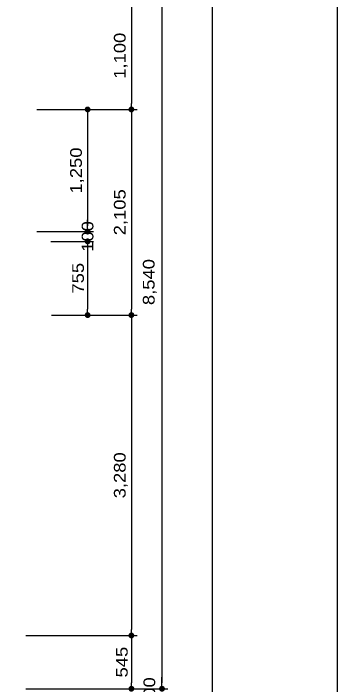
# Model space of a CAD drawing. Extents: x 700607 to 725777, y -92033 to -74213.
# Drawn here: x 722457 to 725777, y -85732 to -78852 of the extents above; entities that cross this region are included whole.
import ezdxf

# ---------------------------------------------------------------- set-up
doc = ezdxf.new("R2010")
doc.units = 0
doc.header["$MEASUREMENT"] = 0
doc.layers.get('0').update_dxf_attribs({"linetype": 'CONTINUOUS'})
doc.layers.get('DEFPOINTS').update_dxf_attribs({"linetype": 'CONTINUOUS'})
doc.layers.add('253dim', color=253, linetype='CONTINUOUS')
doc.styles.add('울릉도L', font='', dxfattribs={"width": 1.2})
doc.styles.get('울릉도L').set_extended_font_data('HY울릉도L')
doc.dimstyles.new('CH60', dxfattribs={"dimscale": 60, "dimtxt": 2, "dimasz": 1, "dimexe": 1, "dimexo": 2, "dimgap": 0.6, "dimtad": 1, "dimdec": 0, "dimzin": 0, "dimdsep": 46, "dimlunit": 6, "dimtxsty": '울릉도L', "dimblk": 'DOT', "dimcen": 5, "dimclrd": 5, "dimclre": 5, "dimclrt": 7, "dimadec": 0, "dimazin": 0, "dimtfac": 1, "dimtdec": 0, "dimtix": 1, "dimtofl": 0, "dimtmove": 2, "dimatfit": 3, "dimldrblk": 'DOT', "dimfxl": 1, "dimtolj": 1, "dimtzin": 0, "dimarcsym": 0})

# ---------------------------------------------------------------- blocks, each defined once
blk = doc.blocks.new('_DOT')
at = {"color": 0, "linetype": 'ByBlock'}
blk.add_line((-0.5, 0), (-1, 0), dxfattribs=at)
at = {"color": 0, "linetype": 'ByBlock', "const_width": 0.5}
blk.add_lwpolyline([(-0.25, 0, 1), (0.25, 0, 1)], format="xyb", close=True, dxfattribs=at)
blk = doc.blocks.new('*D74')
at = {"layer": '253dim', "color": 5, "lineweight": -2, "transparency": 16777216}
for p, q in [((722547.6, -77224.9), (724038.2, -77224.9)), ((723978.2, -77284.9), (723978.2, -85704.9)), ((722582.6, -85764.9), (724038.2, -85764.9))]:
    blk.add_line(p, q, dxfattribs=at)
at = {"layer": 'DEFPOINTS', "color": 0, "transparency": 16777216}
for p in [(722427.6, -77224.9), (722462.6, -85764.9), (723978.2, -85764.9)]:
    blk.add_point(p, dxfattribs=at)
at = {"layer": '253dim', "color": 5, "lineweight": -2, "transparency": 16777216, "xscale": 60, "yscale": 60, "zscale": 60}
for p, rotation in [((723978.2, -77224.9), 90), ((723978.2, -85764.9), 270)]:
    blk.add_blockref('_DOT', p, dxfattribs=dict(at, rotation=rotation))
at = {"layer": '253dim', "color": 7, "transparency": 16777216, "insert": (723853.7, -81601.6), "char_height": 120, "attachment_point": 5, "rotation": 90, "style": '울릉도L'}
blk.add_mtext('\\A1;8,540', dxfattribs=at)
blk = doc.blocks.new('*D75')
at = {"layer": '253dim', "color": 5, "lineweight": -2, "transparency": 16777216}
for p, q in [((722696.1, -79834.5), (723725, -79834.5)), ((723665, -79894.5), (723665, -81879.9)), ((722845.1, -81939.9), (723725, -81939.9))]:
    blk.add_line(p, q, dxfattribs=at)
at = {"layer": 'DEFPOINTS', "color": 0, "transparency": 16777216}
for p in [(722576.1, -79834.5), (722725.1, -81939.9), (723665, -81939.9)]:
    blk.add_point(p, dxfattribs=at)
at = {"layer": '253dim', "color": 5, "lineweight": -2, "transparency": 16777216, "xscale": 60, "yscale": 60, "zscale": 60}
for p, rotation in [((723665, -79834.5), 90), ((723665, -81939.9), 270)]:
    blk.add_blockref('_DOT', p, dxfattribs=dict(at, rotation=rotation))
at = {"layer": '253dim', "color": 7, "transparency": 16777216, "insert": (723557.1, -80887.2), "char_height": 120, "attachment_point": 5, "rotation": 90, "style": '울릉도L'}
blk.add_mtext('\\A1;2,105', dxfattribs=at)
blk = doc.blocks.new('*D76')
at = {"layer": '253dim', "color": 5, "lineweight": -2, "transparency": 16777216}
for p, q in [((722838.3, -81184.7), (723276.7, -81184.7)), ((723216.7, -81244.7), (723216.7, -81879.9)), ((722845.1, -81939.9), (723276.7, -81939.9))]:
    blk.add_line(p, q, dxfattribs=at)
at = {"layer": 'DEFPOINTS', "color": 0, "transparency": 16777216}
for p in [(722718.3, -81184.7), (722725.1, -81939.9), (723216.7, -81939.9)]:
    blk.add_point(p, dxfattribs=at)
at = {"layer": '253dim', "color": 5, "lineweight": -2, "transparency": 16777216, "xscale": 60, "yscale": 60, "zscale": 60}
for p, rotation in [((723216.7, -81184.7), 90), ((723216.7, -81939.9), 270)]:
    blk.add_blockref('_DOT', p, dxfattribs=dict(at, rotation=rotation))
at = {"layer": '253dim', "color": 7, "transparency": 16777216, "insert": (723119.4, -81562.3), "char_height": 120, "attachment_point": 5, "rotation": 90, "style": '울릉도L'}
blk.add_mtext('\\A1;755', dxfattribs=at)
blk = doc.blocks.new('*D77')
at = {"layer": '253dim', "color": 5, "lineweight": -2, "transparency": 16777216}
for p, q in [((722582.6, -85219.9), (723725, -85219.9)), ((723665, -85279.9), (723665, -85704.9)), ((722582.6, -85764.9), (723725, -85764.9))]:
    blk.add_line(p, q, dxfattribs=at)
at = {"layer": 'DEFPOINTS', "color": 0, "transparency": 16777216}
for p in [(722462.6, -85219.9), (722462.6, -85764.9), (723665, -85764.9)]:
    blk.add_point(p, dxfattribs=at)
at = {"layer": '253dim', "color": 5, "lineweight": -2, "transparency": 16777216, "xscale": 60, "yscale": 60, "zscale": 60}
for p, rotation in [((723665, -85219.9), 90), ((723665, -85764.9), 270)]:
    blk.add_blockref('_DOT', p, dxfattribs=dict(at, rotation=rotation))
at = {"layer": '253dim', "color": 7, "transparency": 16777216, "insert": (723567.7, -85492.4), "char_height": 120, "attachment_point": 5, "rotation": 90, "style": '울릉도L'}
blk.add_mtext('\\A1;545', dxfattribs=at)
blk = doc.blocks.new('*D87')
at = {"layer": '253dim', "color": 5, "lineweight": -2, "transparency": 16777216}
for p, q in [((723978.2, -85704.9), (723978.2, -85644.9)), ((722582.6, -85764.9), (724038.2, -85764.9)), ((722582.6, -85864.9), (724038.2, -85864.9)), ((723978.2, -85924.9), (723978.2, -85984.9))]:
    blk.add_line(p, q, dxfattribs=at)
at = {"layer": 'DEFPOINTS', "color": 0, "transparency": 16777216}
for p in [(722462.6, -85764.9), (722462.6, -85864.9), (723978.2, -85864.9)]:
    blk.add_point(p, dxfattribs=at)
at = {"layer": '253dim', "color": 5, "lineweight": -2, "transparency": 16777216, "xscale": 60, "yscale": 60, "zscale": 60}
for p, rotation in [((723978.2, -85764.9), 270), ((723978.2, -85864.9), 90)]:
    blk.add_blockref('_DOT', p, dxfattribs=dict(at, rotation=rotation))
at = {"layer": '253dim', "color": 7, "transparency": 16777216, "insert": (723849.9, -85804.5), "char_height": 120, "attachment_point": 5, "rotation": 90, "style": '울릉도L'}
blk.add_mtext('\\A1;100', dxfattribs=at)
blk = doc.blocks.new('*D88')
at = {"layer": '253dim', "color": 5, "lineweight": -2, "transparency": 16777216}
for p, q in [((722845.1, -81939.9), (723725, -81939.9)), ((723665, -81999.9), (723665, -85159.9)), ((722993.8, -85219.9), (723725, -85219.9))]:
    blk.add_line(p, q, dxfattribs=at)
at = {"layer": 'DEFPOINTS', "color": 0, "transparency": 16777216}
for p in [(722725.1, -81939.9), (722873.8, -85219.9), (723665, -85219.9)]:
    blk.add_point(p, dxfattribs=at)
at = {"layer": '253dim', "color": 5, "lineweight": -2, "transparency": 16777216, "xscale": 60, "yscale": 60, "zscale": 60}
for p, rotation in [((723665, -81939.9), 90), ((723665, -85219.9), 270)]:
    blk.add_blockref('_DOT', p, dxfattribs=dict(at, rotation=rotation))
at = {"layer": '253dim', "color": 7, "transparency": 16777216, "insert": (723557.1, -83579.9), "char_height": 120, "attachment_point": 5, "rotation": 90, "style": '울릉도L'}
blk.add_mtext('\\A1;3,280', dxfattribs=at)
blk = doc.blocks.new('*D100')
at = {"layer": '253dim', "color": 5, "lineweight": -2, "transparency": 16777216}
for p, q in [((722696.1, -79834.5), (723276.7, -79834.5)), ((723216.7, -79894.5), (723216.7, -81024.9)), ((722696.1, -81084.9), (723276.7, -81084.9))]:
    blk.add_line(p, q, dxfattribs=at)
at = {"layer": 'DEFPOINTS', "color": 0, "transparency": 16777216}
for p in [(722576.1, -79834.5), (722576.1, -81084.9), (723216.7, -81084.9)]:
    blk.add_point(p, dxfattribs=at)
at = {"layer": '253dim', "color": 5, "lineweight": -2, "transparency": 16777216, "xscale": 60, "yscale": 60, "zscale": 60}
for p, rotation in [((723216.7, -79834.5), 90), ((723216.7, -81084.9), 270)]:
    blk.add_blockref('_DOT', p, dxfattribs=dict(at, rotation=rotation))
at = {"layer": '253dim', "color": 7, "transparency": 16777216, "insert": (723108.8, -80459.7), "char_height": 120, "attachment_point": 5, "rotation": 90, "style": '울릉도L'}
blk.add_mtext('\\A1;1,250', dxfattribs=at)
blk = doc.blocks.new('*D101')
at = {"layer": '253dim', "color": 5, "lineweight": -2, "transparency": 16777216}
for p, q in [((723216.7, -81024.9), (723216.7, -80964.9)), ((722983.6, -81084.9), (723276.7, -81084.9)), ((722983.6, -81184.9), (723276.7, -81184.9)), ((723216.7, -81244.9), (723216.7, -81304.9))]:
    blk.add_line(p, q, dxfattribs=at)
at = {"layer": 'DEFPOINTS', "color": 0, "transparency": 16777216}
for p in [(722863.6, -81084.9), (722863.6, -81184.9), (723216.7, -81184.9)]:
    blk.add_point(p, dxfattribs=at)
at = {"layer": '253dim', "color": 5, "lineweight": -2, "transparency": 16777216, "xscale": 60, "yscale": 60, "zscale": 60}
for p, rotation in [((723216.7, -81084.9), 270), ((723216.7, -81184.9), 90)]:
    blk.add_blockref('_DOT', p, dxfattribs=dict(at, rotation=rotation))
at = {"layer": '253dim', "color": 7, "transparency": 16777216, "insert": (723216.7, -81134.9), "char_height": 120, "attachment_point": 5, "rotation": 90, "style": '울릉도L'}
blk.add_mtext('\\A1;100', dxfattribs=at)
blk = doc.blocks.new('*D102')
at = {"layer": '253dim', "color": 5, "lineweight": -2, "transparency": 16777216}
for p, q in [((722696.1, -78734.9), (723725, -78734.9)), ((723665, -78794.9), (723665, -79774.5)), ((722696.1, -79834.5), (723725, -79834.5))]:
    blk.add_line(p, q, dxfattribs=at)
at = {"layer": 'DEFPOINTS', "color": 0, "transparency": 16777216}
for p in [(722576.1, -78734.9), (722576.1, -79834.5), (723665, -79834.5)]:
    blk.add_point(p, dxfattribs=at)
at = {"layer": '253dim', "color": 5, "lineweight": -2, "transparency": 16777216, "xscale": 60, "yscale": 60, "zscale": 60}
for p, rotation in [((723665, -78734.9), 90), ((723665, -79834.5), 270)]:
    blk.add_blockref('_DOT', p, dxfattribs=dict(at, rotation=rotation))
at = {"layer": '253dim', "color": 7, "transparency": 16777216, "insert": (723557.1, -79284.7), "char_height": 120, "attachment_point": 5, "rotation": 90, "style": '울릉도L'}
blk.add_mtext('\\A1;1,100', dxfattribs=at)

msp = doc.modelspace()

# ---------------------------------------------------------------- linework, layer by layer
at = {"color": 2}
msp.add_lwpolyline([(700996.6, -75069.7), (724491.4, -75069.7), (724491.4, -91852.9), (700996.6, -91852.9)], close=True, dxfattribs=at)
at = {"layer": 'DEFPOINTS', "color": 8}
msp.add_line((725776.6, -92032.9), (725776.6, -74212.9), dxfattribs=at)

# ---------------------------------------------------------------- dimensions: what is measured, and where the dimension line sits
at = {"layer": '253dim'}
for base, p1, p2, angle, picture, middle in [((723978.2, -85764.9), (722427.6, -77224.9), (722462.6, -85764.9), 270, '*D74', (723853.7, -81601.6)), ((723216.7, -81184.9), (722863.6, -81084.9), (722863.6, -81184.9), 90, '*D101', (723216.7, -81134.9)), ((723978.2, -85864.9), (722462.6, -85764.9), (722462.6, -85864.9), 270, '*D87', (723849.9, -85804.5))]:
    dim = msp.add_linear_dim(base=base, p1=p1, p2=p2, angle=angle, dimstyle='CH60', dxfattribs=at)
    dim.commit()
    dim.dimension.update_dxf_attribs({"geometry": picture, "text_midpoint": middle, "dimtype": 160})
for base, p1, p2, angle, picture, middle in [((723665, -79834.5), (722576.1, -78734.9), (722576.1, -79834.5), 270, '*D102', (723557.1, -79284.7)), ((723665, -81939.9), (722576.1, -79834.5), (722725.1, -81939.9), 270, '*D75', (723557.1, -80887.2)), ((723216.7, -81084.9), (722576.1, -79834.5), (722576.1, -81084.9), 90, '*D100', (723108.8, -80459.7)), ((723216.7, -81939.9), (722718.3, -81184.7), (722725.1, -81939.9), 90, '*D76', (723119.4, -81562.3)), ((723665, -85219.9), (722725.1, -81939.9), (722873.8, -85219.9), 270, '*D88', (723557.1, -83579.9)), ((723665, -85764.9), (722462.6, -85219.9), (722462.6, -85764.9), 270, '*D77', (723567.7, -85492.4))]:
    dim = msp.add_linear_dim(base=base, p1=p1, p2=p2, angle=angle, dimstyle='CH60', dxfattribs=at)
    dim.commit()
    dim.dimension.update_dxf_attribs({"geometry": picture, "text_midpoint": middle})

doc.saveas('drawing.dxf')
